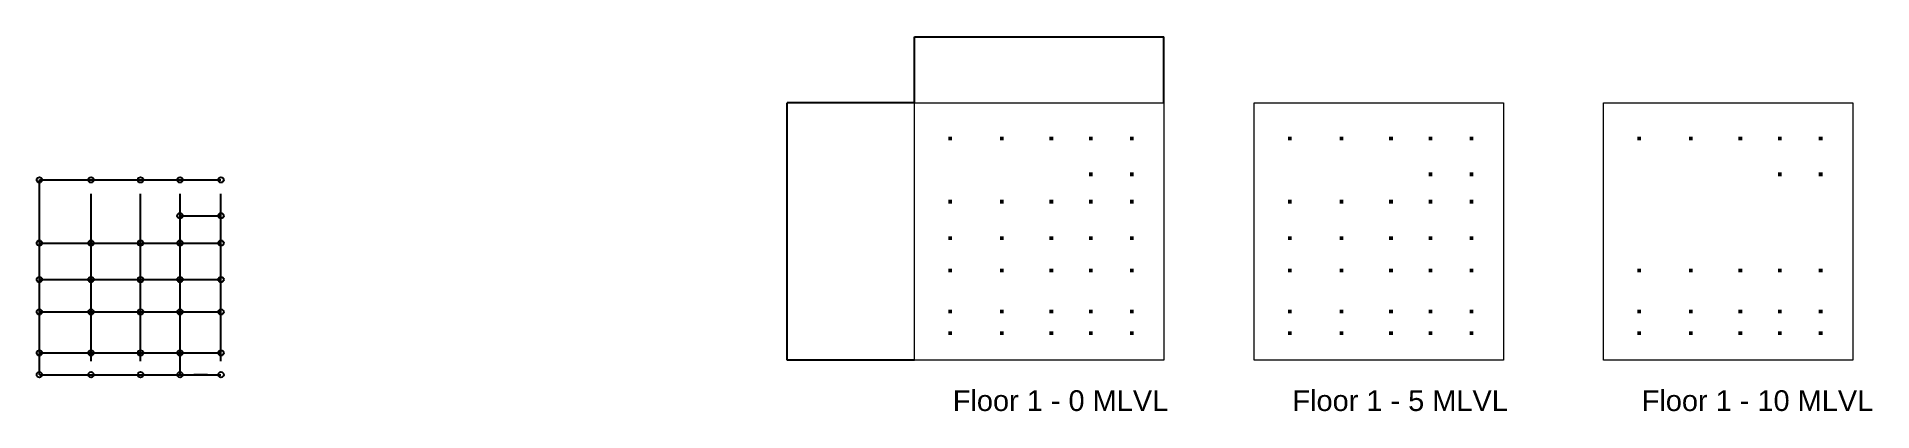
# Model space of a CAD drawing. Header units: millimetres. Extents: x 12221 to 691165, y -3588 to 134913.
import ezdxf

# ---------------------------------------------------------------- set-up
doc = ezdxf.new("R2010")
doc.units = ezdxf.units.MM
doc.layers.add('A- HATCH', color=253, linetype='Continuous', lineweight=5, true_color=0xa0a0a0)
doc.styles.get("Standard").update_dxf_attribs({"font": 'arial.ttf'})
doc.dimstyles.new('ISO-25', dxfattribs={"dimtxt": 2.5, "dimasz": 2.5, "dimexe": 1.25, "dimexo": 0.625, "dimtad": 1, "dimtxsty": 'Standard', "dimcen": 2.5, "dimazin": 3, "dimtfac": 1, "dimtmove": 0, "dimatfit": 3})

# ---------------------------------------------------------------- blocks, each defined once
blk = doc.blocks.new('planrect1')
at = {"layer": 'A- HATCH'}
blk.add_lwpolyline([(0, 95176), (92240, 95176), (92240, 0), (0, 0)], close=True, dxfattribs=at)
blk = doc.blocks.new('*D5')
at = {"layer": 'A- HATCH', "color": 0, "lineweight": -2}
for p, q in [((336881, 110504), (289767, 110504)), ((289768, 15331), (289768, 110502)), ((336881, 15328), (289767, 15328))]:
    blk.add_line(p, q, dxfattribs=at)
at = {"layer": 'A- HATCH', "color": 0}
for points in [[(289768, 110502), (289767, 110502), (289768, 110504)], [(289767, 15331), (289768, 15331), (289768, 15328)]]:
    blk.add_solid(points, dxfattribs=at)
at = {"layer": 'Defpoints', "color": 0}
for p in [(289768, 110504), (336881, 110504), (336881, 15328)]:
    blk.add_point(p, dxfattribs=at)
at = {"layer": 'A- HATCH', "color": 0, "insert": (289766, 62916), "char_height": 2.5, "attachment_point": 5, "rotation": 90}
blk.add_mtext('95176,33', dxfattribs=at)
blk = doc.blocks.new('*D6')
at = {"layer": 'A- HATCH', "color": 0, "lineweight": -2}
for p, q in [((336881, 110505), (336881, 134911)), ((336884, 134909), (429119, 134909)), ((429121, 110505), (429121, 134911))]:
    blk.add_line(p, q, dxfattribs=at)
at = {"layer": 'A- HATCH', "color": 0}
for points in [[(336884, 134910), (336884, 134909), (336881, 134909)], [(429119, 134909), (429119, 134910), (429121, 134909)]]:
    blk.add_solid(points, dxfattribs=at)
at = {"layer": 'Defpoints', "color": 0}
for p in [(429121, 134909), (336881, 110504), (429121, 110504)]:
    blk.add_point(p, dxfattribs=at)
at = {"layer": 'A- HATCH', "color": 0, "insert": (383001, 134912), "char_height": 2.5, "attachment_point": 5}
blk.add_mtext('92239,97', dxfattribs=at)

msp = doc.modelspace()

# ---------------------------------------------------------------- hatches: boundary and pattern name
at = {"layer": 'A- HATCH'}
h = msp.add_hatch(color=256, dxfattribs=at)
h.dxf.hatch_style = 1
h.paths.add_polyline_path([(349402.479, 98005.536), (349402.479, 96605.536), (350802.479, 96605.536), (350802.479, 98005.536)])
h = msp.add_hatch(color=256, dxfattribs=at)
h.dxf.hatch_style = 1
h.paths.add_polyline_path([(368485.189, 98005.536), (368485.189, 96605.536), (369885.189, 96605.536), (369885.189, 98005.536)])
h = msp.add_hatch(color=256, dxfattribs=at)
h.dxf.hatch_style = 1
h.paths.add_polyline_path([(386819.557, 98005.536), (386819.557, 96605.536), (388219.557, 96605.536), (388219.557, 98005.536)])
h = msp.add_hatch(color=256, dxfattribs=at)
h.dxf.hatch_style = 1
h.paths.add_polyline_path([(401412.217, 98005.536), (401412.217, 96605.536), (402812.217, 96605.536), (402812.217, 98005.536)])
h = msp.add_hatch(color=256, dxfattribs=at)
h.dxf.hatch_style = 1
h.paths.add_polyline_path([(416566.134, 98005.536), (416566.134, 96605.536), (417966.134, 96605.536), (417966.134, 98005.536)])
h = msp.add_hatch(color=256, dxfattribs=at)
h.dxf.hatch_style = 1
h.paths.add_polyline_path([(475027.58, 98005.536), (475027.58, 96605.536), (476427.58, 96605.536), (476427.58, 98005.536)])
h = msp.add_hatch(color=256, dxfattribs=at)
h.dxf.hatch_style = 1
h.paths.add_polyline_path([(494110.289, 98005.536), (494110.289, 96605.536), (495510.289, 96605.536), (495510.289, 98005.536)])
h = msp.add_hatch(color=256, dxfattribs=at)
h.dxf.hatch_style = 1
h.paths.add_polyline_path([(512444.657, 98005.536), (512444.657, 96605.536), (513844.657, 96605.536), (513844.657, 98005.536)])
h = msp.add_hatch(color=256, dxfattribs=at)
h.dxf.hatch_style = 1
h.paths.add_polyline_path([(527037.318, 98005.536), (527037.318, 96605.536), (528437.318, 96605.536), (528437.318, 98005.536)])
h = msp.add_hatch(color=256, dxfattribs=at)
h.dxf.hatch_style = 1
h.paths.add_polyline_path([(542191.234, 98005.536), (542191.234, 96605.536), (543591.234, 96605.536), (543591.234, 98005.536)])
h = msp.add_hatch(color=256, dxfattribs=at)
h.dxf.hatch_style = 1
h.paths.add_polyline_path([(604227.378, 98005.536), (604227.378, 96605.536), (605627.378, 96605.536), (605627.378, 98005.536)])
h = msp.add_hatch(color=256, dxfattribs=at)
h.dxf.hatch_style = 1
h.paths.add_polyline_path([(623310.087, 98005.536), (623310.087, 96605.536), (624710.087, 96605.536), (624710.087, 98005.536)])
h = msp.add_hatch(color=256, dxfattribs=at)
h.dxf.hatch_style = 1
h.paths.add_polyline_path([(641644.455, 98005.536), (641644.455, 96605.536), (643044.455, 96605.536), (643044.455, 98005.536)])
h = msp.add_hatch(color=256, dxfattribs=at)
h.dxf.hatch_style = 1
h.paths.add_polyline_path([(656237.116, 98005.536), (656237.116, 96605.536), (657637.116, 96605.536), (657637.116, 98005.536)])
h = msp.add_hatch(color=256, dxfattribs=at)
h.dxf.hatch_style = 1
h.paths.add_polyline_path([(671391.032, 98005.536), (671391.032, 96605.536), (672791.032, 96605.536), (672791.032, 98005.536)])
h = msp.add_hatch(color=256, dxfattribs=at)
h.dxf.hatch_style = 1
h.paths.add_polyline_path([(401412.217, 84722.473), (401412.217, 83322.473), (402812.217, 83322.473), (402812.217, 84722.473)])
h = msp.add_hatch(color=256, dxfattribs=at)
h.dxf.hatch_style = 1
h.paths.add_polyline_path([(416566.134, 84722.473), (416566.134, 83322.473), (417966.134, 83322.473), (417966.134, 84722.473)])
h = msp.add_hatch(color=256, dxfattribs=at)
h.dxf.hatch_style = 1
h.paths.add_polyline_path([(527037.318, 84722.473), (527037.318, 83322.473), (528437.318, 83322.473), (528437.318, 84722.473)])
h = msp.add_hatch(color=256, dxfattribs=at)
h.dxf.hatch_style = 1
h.paths.add_polyline_path([(542191.234, 84722.473), (542191.234, 83322.473), (543591.234, 83322.473), (543591.234, 84722.473)])
h = msp.add_hatch(color=256, dxfattribs=at)
h.dxf.hatch_style = 1
h.paths.add_polyline_path([(656237.116, 84722.473), (656237.116, 83322.473), (657637.116, 83322.473), (657637.116, 84722.473)])
h = msp.add_hatch(color=256, dxfattribs=at)
h.dxf.hatch_style = 1
h.paths.add_polyline_path([(671391.032, 84722.473), (671391.032, 83322.473), (672791.032, 83322.473), (672791.032, 84722.473)])
h = msp.add_hatch(color=256, dxfattribs=at)
h.dxf.hatch_style = 1
h.paths.add_polyline_path([(349402.479, 74619.863), (349402.479, 73219.863), (350802.479, 73219.863), (350802.479, 74619.863)])
h = msp.add_hatch(color=256, dxfattribs=at)
h.dxf.hatch_style = 1
h.paths.add_polyline_path([(368485.189, 74619.863), (368485.189, 73219.863), (369885.189, 73219.863), (369885.189, 74619.863)])
h = msp.add_hatch(color=256, dxfattribs=at)
h.dxf.hatch_style = 1
h.paths.add_polyline_path([(386819.557, 74619.863), (386819.557, 73219.863), (388219.557, 73219.863), (388219.557, 74619.863)])
h = msp.add_hatch(color=256, dxfattribs=at)
h.dxf.hatch_style = 1
h.paths.add_polyline_path([(401412.217, 74619.863), (401412.217, 73219.863), (402812.217, 73219.863), (402812.217, 74619.863)])
h = msp.add_hatch(color=256, dxfattribs=at)
h.dxf.hatch_style = 1
h.paths.add_polyline_path([(416566.134, 74619.863), (416566.134, 73219.863), (417966.134, 73219.863), (417966.134, 74619.863)])
h = msp.add_hatch(color=256, dxfattribs=at)
h.dxf.hatch_style = 1
h.paths.add_polyline_path([(475027.58, 74619.863), (475027.58, 73219.863), (476427.58, 73219.863), (476427.58, 74619.863)])
h = msp.add_hatch(color=256, dxfattribs=at)
h.dxf.hatch_style = 1
h.paths.add_polyline_path([(494110.289, 74619.863), (494110.289, 73219.863), (495510.289, 73219.863), (495510.289, 74619.863)])
h = msp.add_hatch(color=256, dxfattribs=at)
h.dxf.hatch_style = 1
h.paths.add_polyline_path([(512444.657, 74619.863), (512444.657, 73219.863), (513844.657, 73219.863), (513844.657, 74619.863)])
h = msp.add_hatch(color=256, dxfattribs=at)
h.dxf.hatch_style = 1
h.paths.add_polyline_path([(527037.318, 74619.863), (527037.318, 73219.863), (528437.318, 73219.863), (528437.318, 74619.863)])
h = msp.add_hatch(color=256, dxfattribs=at)
h.dxf.hatch_style = 1
h.paths.add_polyline_path([(542191.234, 74619.863), (542191.234, 73219.863), (543591.234, 73219.863), (543591.234, 74619.863)])
h = msp.add_hatch(color=256, dxfattribs=at)
h.dxf.hatch_style = 1
h.paths.add_polyline_path([(349402.479, 61149.715), (349402.479, 59749.715), (350802.479, 59749.715), (350802.479, 61149.715)])
h = msp.add_hatch(color=256, dxfattribs=at)
h.dxf.hatch_style = 1
h.paths.add_polyline_path([(368485.189, 61149.715), (368485.189, 59749.715), (369885.189, 59749.715), (369885.189, 61149.715)])
h = msp.add_hatch(color=256, dxfattribs=at)
h.dxf.hatch_style = 1
h.paths.add_polyline_path([(386819.557, 61149.715), (386819.557, 59749.715), (388219.557, 59749.715), (388219.557, 61149.715)])
h = msp.add_hatch(color=256, dxfattribs=at)
h.dxf.hatch_style = 1
h.paths.add_polyline_path([(401412.217, 61149.715), (401412.217, 59749.715), (402812.217, 59749.715), (402812.217, 61149.715)])
h = msp.add_hatch(color=256, dxfattribs=at)
h.dxf.hatch_style = 1
h.paths.add_polyline_path([(416566.134, 61149.715), (416566.134, 59749.715), (417966.134, 59749.715), (417966.134, 61149.715)])
h = msp.add_hatch(color=256, dxfattribs=at)
h.dxf.hatch_style = 1
h.paths.add_polyline_path([(475027.58, 61149.715), (475027.58, 59749.715), (476427.58, 59749.715), (476427.58, 61149.715)])
h = msp.add_hatch(color=256, dxfattribs=at)
h.dxf.hatch_style = 1
h.paths.add_polyline_path([(494110.289, 61149.715), (494110.289, 59749.715), (495510.289, 59749.715), (495510.289, 61149.715)])
h = msp.add_hatch(color=256, dxfattribs=at)
h.dxf.hatch_style = 1
h.paths.add_polyline_path([(512444.657, 61149.715), (512444.657, 59749.715), (513844.657, 59749.715), (513844.657, 61149.715)])
h = msp.add_hatch(color=256, dxfattribs=at)
h.dxf.hatch_style = 1
h.paths.add_polyline_path([(527037.318, 61149.715), (527037.318, 59749.715), (528437.318, 59749.715), (528437.318, 61149.715)])
h = msp.add_hatch(color=256, dxfattribs=at)
h.dxf.hatch_style = 1
h.paths.add_polyline_path([(542191.234, 61149.715), (542191.234, 59749.715), (543591.234, 59749.715), (543591.234, 61149.715)])
h = msp.add_hatch(color=256, dxfattribs=at)
h.dxf.hatch_style = 1
h.paths.add_polyline_path([(349402.479, 49176.25), (349402.479, 47776.25), (350802.479, 47776.25), (350802.479, 49176.25)])
h = msp.add_hatch(color=256, dxfattribs=at)
h.dxf.hatch_style = 1
h.paths.add_polyline_path([(368485.189, 49176.25), (368485.189, 47776.25), (369885.189, 47776.25), (369885.189, 49176.25)])
h = msp.add_hatch(color=256, dxfattribs=at)
h.dxf.hatch_style = 1
h.paths.add_polyline_path([(386819.557, 49176.25), (386819.557, 47776.25), (388219.557, 47776.25), (388219.557, 49176.25)])
h = msp.add_hatch(color=256, dxfattribs=at)
h.dxf.hatch_style = 1
h.paths.add_polyline_path([(401412.217, 49176.25), (401412.217, 47776.25), (402812.217, 47776.25), (402812.217, 49176.25)])
h = msp.add_hatch(color=256, dxfattribs=at)
h.dxf.hatch_style = 1
h.paths.add_polyline_path([(416566.134, 49176.25), (416566.134, 47776.25), (417966.134, 47776.25), (417966.134, 49176.25)])
h = msp.add_hatch(color=256, dxfattribs=at)
h.dxf.hatch_style = 1
h.paths.add_polyline_path([(475027.58, 49176.25), (475027.58, 47776.25), (476427.58, 47776.25), (476427.58, 49176.25)])
h = msp.add_hatch(color=256, dxfattribs=at)
h.dxf.hatch_style = 1
h.paths.add_polyline_path([(494110.289, 49176.25), (494110.289, 47776.25), (495510.289, 47776.25), (495510.289, 49176.25)])
h = msp.add_hatch(color=256, dxfattribs=at)
h.dxf.hatch_style = 1
h.paths.add_polyline_path([(512444.657, 49176.25), (512444.657, 47776.25), (513844.657, 47776.25), (513844.657, 49176.25)])
h = msp.add_hatch(color=256, dxfattribs=at)
h.dxf.hatch_style = 1
h.paths.add_polyline_path([(527037.318, 49176.25), (527037.318, 47776.25), (528437.318, 47776.25), (528437.318, 49176.25)])
h = msp.add_hatch(color=256, dxfattribs=at)
h.dxf.hatch_style = 1
h.paths.add_polyline_path([(542191.234, 49176.25), (542191.234, 47776.25), (543591.234, 47776.25), (543591.234, 49176.25)])
h = msp.add_hatch(color=256, dxfattribs=at)
h.dxf.hatch_style = 1
h.paths.add_polyline_path([(604227.378, 49176.25), (604227.378, 47776.25), (605627.378, 47776.25), (605627.378, 49176.25)])
h = msp.add_hatch(color=256, dxfattribs=at)
h.dxf.hatch_style = 1
h.paths.add_polyline_path([(623310.087, 49176.25), (623310.087, 47776.25), (624710.087, 47776.25), (624710.087, 49176.25)])
h = msp.add_hatch(color=256, dxfattribs=at)
h.dxf.hatch_style = 1
h.paths.add_polyline_path([(641644.455, 49176.25), (641644.455, 47776.25), (643044.455, 47776.25), (643044.455, 49176.25)])
h = msp.add_hatch(color=256, dxfattribs=at)
h.dxf.hatch_style = 1
h.paths.add_polyline_path([(656237.116, 49176.25), (656237.116, 47776.25), (657637.116, 47776.25), (657637.116, 49176.25)])
h = msp.add_hatch(color=256, dxfattribs=at)
h.dxf.hatch_style = 1
h.paths.add_polyline_path([(671391.032, 49176.25), (671391.032, 47776.25), (672791.032, 47776.25), (672791.032, 49176.25)])
h = msp.add_hatch(color=256, dxfattribs=at)
h.dxf.hatch_style = 1
h.paths.add_polyline_path([(349402.479, 34022.333), (349402.479, 32622.333), (350802.479, 32622.333), (350802.479, 34022.333)])
h = msp.add_hatch(color=256, dxfattribs=at)
h.dxf.hatch_style = 1
h.paths.add_polyline_path([(368485.189, 34022.333), (368485.189, 32622.333), (369885.189, 32622.333), (369885.189, 34022.333)])
h = msp.add_hatch(color=256, dxfattribs=at)
h.dxf.hatch_style = 1
h.paths.add_polyline_path([(386819.557, 34022.333), (386819.557, 32622.333), (388219.557, 32622.333), (388219.557, 34022.333)])
h = msp.add_hatch(color=256, dxfattribs=at)
h.dxf.hatch_style = 1
h.paths.add_polyline_path([(401412.217, 34022.333), (401412.217, 32622.333), (402812.217, 32622.333), (402812.217, 34022.333)])
h = msp.add_hatch(color=256, dxfattribs=at)
h.dxf.hatch_style = 1
h.paths.add_polyline_path([(416566.134, 34022.333), (416566.134, 32622.333), (417966.134, 32622.333), (417966.134, 34022.333)])
h = msp.add_hatch(color=256, dxfattribs=at)
h.dxf.hatch_style = 1
h.paths.add_polyline_path([(475027.58, 34022.333), (475027.58, 32622.333), (476427.58, 32622.333), (476427.58, 34022.333)])
h = msp.add_hatch(color=256, dxfattribs=at)
h.dxf.hatch_style = 1
h.paths.add_polyline_path([(494110.289, 34022.333), (494110.289, 32622.333), (495510.289, 32622.333), (495510.289, 34022.333)])
h = msp.add_hatch(color=256, dxfattribs=at)
h.dxf.hatch_style = 1
h.paths.add_polyline_path([(512444.657, 34022.333), (512444.657, 32622.333), (513844.657, 32622.333), (513844.657, 34022.333)])
h = msp.add_hatch(color=256, dxfattribs=at)
h.dxf.hatch_style = 1
h.paths.add_polyline_path([(527037.318, 34022.333), (527037.318, 32622.333), (528437.318, 32622.333), (528437.318, 34022.333)])
h = msp.add_hatch(color=256, dxfattribs=at)
h.dxf.hatch_style = 1
h.paths.add_polyline_path([(542191.234, 34022.333), (542191.234, 32622.333), (543591.234, 32622.333), (543591.234, 34022.333)])
h = msp.add_hatch(color=256, dxfattribs=at)
h.dxf.hatch_style = 1
h.paths.add_polyline_path([(604227.378, 34022.333), (604227.378, 32622.333), (605627.378, 32622.333), (605627.378, 34022.333)])
h = msp.add_hatch(color=256, dxfattribs=at)
h.dxf.hatch_style = 1
h.paths.add_polyline_path([(623310.087, 34022.333), (623310.087, 32622.333), (624710.087, 32622.333), (624710.087, 34022.333)])
h = msp.add_hatch(color=256, dxfattribs=at)
h.dxf.hatch_style = 1
h.paths.add_polyline_path([(641644.455, 34022.333), (641644.455, 32622.333), (643044.455, 32622.333), (643044.455, 34022.333)])
h = msp.add_hatch(color=256, dxfattribs=at)
h.dxf.hatch_style = 1
h.paths.add_polyline_path([(656237.116, 34022.333), (656237.116, 32622.333), (657637.116, 32622.333), (657637.116, 34022.333)])
h = msp.add_hatch(color=256, dxfattribs=at)
h.dxf.hatch_style = 1
h.paths.add_polyline_path([(671391.032, 34022.333), (671391.032, 32622.333), (672791.032, 32622.333), (672791.032, 34022.333)])
h = msp.add_hatch(color=256, dxfattribs=at)
h.dxf.hatch_style = 1
h.paths.add_polyline_path([(349402.479, 25977.662), (349402.479, 24577.662), (350802.479, 24577.662), (350802.479, 25977.662)])
h = msp.add_hatch(color=256, dxfattribs=at)
h.dxf.hatch_style = 1
h.paths.add_polyline_path([(368485.189, 25977.662), (368485.189, 24577.662), (369885.189, 24577.662), (369885.189, 25977.662)])
h = msp.add_hatch(color=256, dxfattribs=at)
h.dxf.hatch_style = 1
h.paths.add_polyline_path([(386819.557, 25977.662), (386819.557, 24577.662), (388219.557, 24577.662), (388219.557, 25977.662)])
h = msp.add_hatch(color=256, dxfattribs=at)
h.dxf.hatch_style = 1
h.paths.add_polyline_path([(401412.217, 25977.662), (401412.217, 24577.662), (402812.217, 24577.662), (402812.217, 25977.662)])
h = msp.add_hatch(color=256, dxfattribs=at)
h.dxf.hatch_style = 1
h.paths.add_polyline_path([(416566.134, 25977.662), (416566.134, 24577.662), (417966.134, 24577.662), (417966.134, 25977.662)])
h = msp.add_hatch(color=256, dxfattribs=at)
h.dxf.hatch_style = 1
h.paths.add_polyline_path([(475027.58, 25977.662), (475027.58, 24577.662), (476427.58, 24577.662), (476427.58, 25977.662)])
h = msp.add_hatch(color=256, dxfattribs=at)
h.dxf.hatch_style = 1
h.paths.add_polyline_path([(494110.289, 25977.662), (494110.289, 24577.662), (495510.289, 24577.662), (495510.289, 25977.662)])
h = msp.add_hatch(color=256, dxfattribs=at)
h.dxf.hatch_style = 1
h.paths.add_polyline_path([(512444.657, 25977.662), (512444.657, 24577.662), (513844.657, 24577.662), (513844.657, 25977.662)])
h = msp.add_hatch(color=256, dxfattribs=at)
h.dxf.hatch_style = 1
h.paths.add_polyline_path([(527037.318, 25977.662), (527037.318, 24577.662), (528437.318, 24577.662), (528437.318, 25977.662)])
h = msp.add_hatch(color=256, dxfattribs=at)
h.dxf.hatch_style = 1
h.paths.add_polyline_path([(542191.234, 25977.662), (542191.234, 24577.662), (543591.234, 24577.662), (543591.234, 25977.662)])
h = msp.add_hatch(color=256, dxfattribs=at)
h.dxf.hatch_style = 1
h.paths.add_polyline_path([(604227.378, 25977.662), (604227.378, 24577.662), (605627.378, 24577.662), (605627.378, 25977.662)])
h = msp.add_hatch(color=256, dxfattribs=at)
h.dxf.hatch_style = 1
h.paths.add_polyline_path([(623310.087, 25977.662), (623310.087, 24577.662), (624710.087, 24577.662), (624710.087, 25977.662)])
h = msp.add_hatch(color=256, dxfattribs=at)
h.dxf.hatch_style = 1
h.paths.add_polyline_path([(641644.455, 25977.662), (641644.455, 24577.662), (643044.455, 24577.662), (643044.455, 25977.662)])
h = msp.add_hatch(color=256, dxfattribs=at)
h.dxf.hatch_style = 1
h.paths.add_polyline_path([(656237.116, 25977.662), (656237.116, 24577.662), (657637.116, 24577.662), (657637.116, 25977.662)])
h = msp.add_hatch(color=256, dxfattribs=at)
h.dxf.hatch_style = 1
h.paths.add_polyline_path([(671391.032, 25977.662), (671391.032, 24577.662), (672791.032, 24577.662), (672791.032, 25977.662)])

# ---------------------------------------------------------------- linework, layer by layer
at = {"color": 2}
for points in [[(13221.183, 9949.657), (13221.183, 81977.531)], [(13221.183, 81977.531), (32303.892, 81977.531)], [(13221.183, 81977.531), (50638.26, 81977.531)], [(13221.183, 81977.531), (65230.921, 81977.531)], [(13221.183, 81977.531), (80384.837, 81977.531)], [(18387.618, 81977.531), (23554.053, 81977.531)], [(18387.618, 81977.531), (23554.053, 81977.531)], [(18422.157, 81977.531), (23623.13, 81977.531)], [(18422.157, 81977.531), (23623.13, 81977.531)], [(18566.48, 81977.531), (23911.776, 81977.531)], [(18566.48, 81977.531), (23911.776, 81977.531)], [(19582.086, 81977.531), (25942.989, 81977.531)], [(19582.086, 81977.531), (25942.989, 81977.531)], [(23554.053, 81977.531), (28720.488, 81977.531)], [(23623.13, 81977.531), (28824.104, 81977.531)], [(23911.776, 81977.531), (29257.073, 81977.531)], [(28720.488, 81977.531), (33886.923, 81977.531)], [(28824.104, 81977.531), (34025.078, 81977.531)], [(29257.073, 81977.531), (34602.37, 81977.531)], [(33886.923, 81977.531), (39053.357, 81977.531)], [(34025.078, 81977.531), (39226.052, 81977.531)], [(34602.37, 81977.531), (39947.667, 81977.531)], [(37646.219, 81977.531), (42988.547, 81977.531)], [(37646.219, 81977.531), (42988.547, 81977.531)], [(37791.73, 81977.531), (43279.568, 81977.531)], [(37791.73, 81977.531), (43279.568, 81977.531)], [(38415.348, 81977.531), (44526.804, 81977.531)], [(38415.348, 81977.531), (44526.804, 81977.531)], [(39053.357, 81977.531), (44219.792, 81977.531)], [(39226.052, 81977.531), (44427.025, 81977.531)], [(39947.667, 81977.531), (45292.964, 81977.531)], [(42988.547, 81977.531), (48330.874, 81977.531)], [(43279.568, 81977.531), (48767.406, 81977.531)], [(44219.792, 81977.531), (49386.227, 81977.531)], [(44427.025, 81977.531), (49627.999, 81977.531)], [(48330.874, 81977.531), (53673.201, 81977.531)], [(48767.406, 81977.531), (54255.244, 81977.531)], [(49386.227, 81977.531), (54552.662, 81977.531)], [(49627.999, 81977.531), (54828.973, 81977.531)], [(53673.201, 81977.531), (59015.528, 81977.531)], [(54255.244, 81977.531), (59743.083, 81977.531)], [(54552.662, 81977.531), (59719.097, 81977.531)], [(54828.973, 81977.531), (60029.947, 81977.531)], [(56587.576, 81977.531), (62536.891, 81977.531)], [(56587.576, 81977.531), (62536.891, 81977.531)], [(59015.528, 81977.531), (64357.855, 81977.531)], [(59719.097, 81977.531), (64885.532, 81977.531)], [(62536.891, 81977.531), (68486.206, 81977.531)], [(64357.855, 81977.531), (69700.183, 81977.531)], [(64885.532, 81977.531), (70051.967, 81977.531)], [(68486.206, 81977.531), (74435.522, 81977.531)], [(69700.183, 81977.531), (75042.51, 81977.531)], [(70051.967, 81977.531), (75218.402, 81977.531)], [(70282.226, 81977.531), (75333.532, 81977.531)], [(70282.226, 81977.531), (75333.532, 81977.531)], [(13221.183, 71687.835), (13221.183, 76832.683)], [(13221.183, 71447.297), (13221.183, 76712.414)], [(13221.183, 71313.664), (13221.183, 76645.598)], [(13221.183, 71126.579), (13221.183, 76552.055)], [(13221.183, 70284.695), (13221.183, 76131.113)], [(32303.892, 71687.835), (32303.892, 76832.683)], [(32303.892, 71447.297), (32303.892, 76712.414)], [(32303.892, 71313.664), (32303.892, 76645.598)], [(32303.892, 71126.579), (32303.892, 76552.055)], [(32303.892, 70284.695), (32303.892, 76131.113)], [(50638.26, 71687.835), (50638.26, 76832.683)], [(50638.26, 71447.297), (50638.26, 76712.414)], [(50638.26, 71313.664), (50638.26, 76645.598)], [(50638.26, 71126.579), (50638.26, 76552.055)], [(50638.26, 70284.695), (50638.26, 76131.113)], [(65230.921, 71687.835), (65230.921, 76832.683)], [(65230.921, 71447.297), (65230.921, 76712.414)], [(65230.921, 71313.664), (65230.921, 76645.598)], [(65230.921, 71126.579), (65230.921, 76552.055)], [(65230.921, 70284.695), (65230.921, 76131.113)], [(80384.837, 71687.835), (80384.837, 76832.683)], [(80384.837, 71447.297), (80384.837, 76712.414)], [(80384.837, 71313.664), (80384.837, 76645.598)], [(80384.837, 71126.579), (80384.837, 76552.055)], [(80384.837, 70284.695), (80384.837, 76131.113)], [(13221.183, 66542.987), (13221.183, 71687.835)], [(13221.183, 66182.179), (13221.183, 71447.297)], [(13221.183, 65981.731), (13221.183, 71313.664)], [(13221.183, 65701.103), (13221.183, 71126.579)], [(13221.183, 64438.276), (13221.183, 70284.695)], [(13221.183, 64438.276), (13221.183, 70284.695)], [(32303.892, 66542.987), (32303.892, 71687.835)], [(32303.892, 66182.179), (32303.892, 71447.297)], [(32303.892, 65981.731), (32303.892, 71313.664)], [(32303.892, 65701.103), (32303.892, 71126.579)], [(32303.892, 64438.276), (32303.892, 70284.695)], [(32303.892, 64438.276), (32303.892, 70284.695)], [(50638.26, 66542.987), (50638.26, 71687.835)], [(50638.26, 66182.179), (50638.26, 71447.297)], [(50638.26, 65981.731), (50638.26, 71313.664)], [(50638.26, 65701.103), (50638.26, 71126.579)], [(50638.26, 64438.276), (50638.26, 70284.695)], [(50638.26, 64438.276), (50638.26, 70284.695)], [(65230.921, 66542.987), (65230.921, 71687.835)], [(65230.921, 66182.179), (65230.921, 71447.297)], [(65230.921, 65981.731), (65230.921, 71313.664)], [(65230.921, 65701.103), (65230.921, 71126.579)], [(65230.921, 64438.276), (65230.921, 70284.695)], [(65230.921, 64438.276), (65230.921, 70284.695)], [(65230.921, 68694.469), (80384.837, 68694.469)], [(65230.921, 68694.469), (80384.837, 68694.469)], [(70282.226, 68694.469), (75333.532, 68694.469)], [(70282.226, 68694.469), (75333.532, 68694.469)], [(80384.837, 66542.987), (80384.837, 71687.835)], [(80384.837, 66182.179), (80384.837, 71447.297)], [(80384.837, 65981.731), (80384.837, 71313.664)], [(80384.837, 65701.103), (80384.837, 71126.579)], [(80384.837, 64438.276), (80384.837, 70284.695)], [(80384.837, 64438.276), (80384.837, 70284.695)], [(13221.183, 61398.139), (13221.183, 66542.987)], [(13221.183, 60917.062), (13221.183, 66182.179)], [(13221.183, 60649.797), (13221.183, 65981.731)], [(13221.183, 60275.626), (13221.183, 65701.103)], [(13221.183, 56253.291), (13221.183, 61398.139)], [(32303.892, 61398.139), (32303.892, 66542.987)], [(32303.892, 60917.062), (32303.892, 66182.179)], [(32303.892, 60649.797), (32303.892, 65981.731)], [(32303.892, 60275.626), (32303.892, 65701.103)], [(32303.892, 56253.291), (32303.892, 61398.139)], [(50638.26, 61398.139), (50638.26, 66542.987)], [(50638.26, 60917.062), (50638.26, 66182.179)], [(50638.26, 60649.797), (50638.26, 65981.731)], [(50638.26, 60275.626), (50638.26, 65701.103)], [(50638.26, 56253.291), (50638.26, 61398.139)], [(65230.921, 61398.139), (65230.921, 66542.987)], [(65230.921, 60917.062), (65230.921, 66182.179)], [(65230.921, 60649.797), (65230.921, 65981.731)], [(65230.921, 60275.626), (65230.921, 65701.103)], [(65230.921, 56253.291), (65230.921, 61398.139)], [(80384.837, 61398.139), (80384.837, 66542.987)], [(80384.837, 60917.062), (80384.837, 66182.179)], [(80384.837, 60649.797), (80384.837, 65981.731)], [(80384.837, 60275.626), (80384.837, 65701.103)], [(80384.837, 56253.291), (80384.837, 61398.139)], [(13221.183, 55651.945), (13221.183, 60917.062)], [(13221.183, 55317.864), (13221.183, 60649.797)], [(13221.183, 54850.15), (13221.183, 60275.626)], [(13221.183, 9949.657), (13221.183, 58591.858)], [(13221.183, 58591.858), (32303.892, 58591.858)], [(13221.183, 58591.858), (50638.26, 58591.858)], [(13221.183, 58591.858), (65230.921, 58591.858)], [(13221.183, 58591.858), (80384.837, 58591.858)], [(13221.183, 51108.442), (13221.183, 56253.291)], [(13221.183, 50386.827), (13221.183, 55651.945)], [(13221.183, 50386.827), (13221.183, 55651.945)], [(13221.183, 49985.93), (13221.183, 55317.864)], [(13221.183, 49424.674), (13221.183, 54850.15)], [(18387.618, 58591.858), (23554.053, 58591.858)], [(18387.618, 58591.858), (23554.053, 58591.858)], [(18422.157, 58591.858), (23623.13, 58591.858)], [(18422.157, 58591.858), (23623.13, 58591.858)], [(18566.48, 58591.858), (23911.776, 58591.858)], [(18566.48, 58591.858), (23911.776, 58591.858)], [(19582.086, 58591.858), (25942.989, 58591.858)], [(19582.086, 58591.858), (25942.989, 58591.858)], [(23554.053, 58591.858), (28720.488, 58591.858)], [(23623.13, 58591.858), (28824.104, 58591.858)], [(23911.776, 58591.858), (29257.073, 58591.858)], [(28720.488, 58591.858), (33886.923, 58591.858)], [(28824.104, 58591.858), (34025.078, 58591.858)], [(29257.073, 58591.858), (34602.37, 58591.858)], [(32303.892, 55651.945), (32303.892, 60917.062)], [(32303.892, 55317.864), (32303.892, 60649.797)], [(32303.892, 54850.15), (32303.892, 60275.626)], [(32303.892, 51108.442), (32303.892, 56253.291)], [(32303.892, 50386.827), (32303.892, 55651.945)], [(32303.892, 50386.827), (32303.892, 55651.945)], [(32303.892, 49985.93), (32303.892, 55317.864)], [(32303.892, 49424.674), (32303.892, 54850.15)], [(33886.923, 58591.858), (39053.357, 58591.858)], [(34025.078, 58591.858), (39226.052, 58591.858)], [(34602.37, 58591.858), (39947.667, 58591.858)], [(37646.219, 58591.858), (42988.547, 58591.858)], [(37646.219, 58591.858), (42988.547, 58591.858)], [(37791.73, 58591.858), (43279.568, 58591.858)], [(37791.73, 58591.858), (43279.568, 58591.858)], [(38415.348, 58591.858), (44526.804, 58591.858)], [(38415.348, 58591.858), (44526.804, 58591.858)], [(39053.357, 58591.858), (44219.792, 58591.858)], [(39226.052, 58591.858), (44427.025, 58591.858)], [(39947.667, 58591.858), (45292.964, 58591.858)], [(42988.547, 58591.858), (48330.874, 58591.858)], [(43279.568, 58591.858), (48767.406, 58591.858)], [(44219.792, 58591.858), (49386.227, 58591.858)], [(44427.025, 58591.858), (49627.999, 58591.858)], [(48330.874, 58591.858), (53673.201, 58591.858)], [(48767.406, 58591.858), (54255.244, 58591.858)], [(49386.227, 58591.858), (54552.662, 58591.858)], [(49627.999, 58591.858), (54828.973, 58591.858)], [(50638.26, 55651.945), (50638.26, 60917.062)], [(50638.26, 55317.864), (50638.26, 60649.797)], [(50638.26, 54850.15), (50638.26, 60275.626)], [(50638.26, 51108.442), (50638.26, 56253.291)], [(50638.26, 50386.827), (50638.26, 55651.945)], [(50638.26, 50386.827), (50638.26, 55651.945)], [(50638.26, 49985.93), (50638.26, 55317.864)], [(50638.26, 49424.674), (50638.26, 54850.15)], [(53673.201, 58591.858), (59015.528, 58591.858)], [(54255.244, 58591.858), (59743.083, 58591.858)], [(54552.662, 58591.858), (59719.097, 58591.858)], [(54828.973, 58591.858), (60029.947, 58591.858)], [(56587.576, 58591.858), (62536.891, 58591.858)], [(56587.576, 58591.858), (62536.891, 58591.858)], [(59015.528, 58591.858), (64357.855, 58591.858)], [(59719.097, 58591.858), (64885.532, 58591.858)], [(62536.891, 58591.858), (68486.206, 58591.858)], [(64357.855, 58591.858), (69700.183, 58591.858)], [(64885.532, 58591.858), (70051.967, 58591.858)], [(65230.921, 55651.945), (65230.921, 60917.062)], [(65230.921, 55317.864), (65230.921, 60649.797)], [(65230.921, 54850.15), (65230.921, 60275.626)], [(65230.921, 51108.442), (65230.921, 56253.291)], [(65230.921, 50386.827), (65230.921, 55651.945)], [(65230.921, 50386.827), (65230.921, 55651.945)], [(65230.921, 49985.93), (65230.921, 55317.864)], [(65230.921, 49424.674), (65230.921, 54850.15)], [(68486.206, 58591.858), (74435.522, 58591.858)], [(69700.183, 58591.858), (75042.51, 58591.858)], [(70051.967, 58591.858), (75218.402, 58591.858)], [(70282.226, 58591.858), (75333.532, 58591.858)], [(70282.226, 58591.858), (75333.532, 58591.858)], [(80384.837, 55651.945), (80384.837, 60917.062)], [(80384.837, 55317.864), (80384.837, 60649.797)], [(80384.837, 54850.15), (80384.837, 60275.626)], [(80384.837, 51108.442), (80384.837, 56253.291)], [(80384.837, 50386.827), (80384.837, 55651.945)], [(80384.837, 50386.827), (80384.837, 55651.945)], [(80384.837, 49985.93), (80384.837, 55317.864)], [(80384.837, 49424.674), (80384.837, 54850.15)], [(13221.183, 48442.476), (13221.183, 53517.167)], [(13221.183, 48414.413), (13221.183, 53503.135)], [(13221.183, 47782.48), (13221.183, 53187.169)], [(13221.183, 45963.594), (13221.183, 51108.442)], [(13221.183, 44653.996), (13221.183, 49985.93)], [(13221.183, 43999.198), (13221.183, 49424.674)], [(13221.183, 43367.784), (13221.183, 48442.476)], [(13221.183, 43325.69), (13221.183, 48414.413)], [(13221.183, 42377.791), (13221.183, 47782.48)], [(32303.892, 48442.476), (32303.892, 53517.167)], [(32303.892, 48414.413), (32303.892, 53503.135)], [(32303.892, 47782.48), (32303.892, 53187.169)], [(32303.892, 45963.594), (32303.892, 51108.442)], [(32303.892, 44653.996), (32303.892, 49985.93)], [(32303.892, 43999.198), (32303.892, 49424.674)], [(32303.892, 43367.784), (32303.892, 48442.476)], [(32303.892, 43325.69), (32303.892, 48414.413)], [(32303.892, 42377.791), (32303.892, 47782.48)], [(50638.26, 48442.476), (50638.26, 53517.167)], [(50638.26, 48414.413), (50638.26, 53503.135)], [(50638.26, 47782.48), (50638.26, 53187.169)], [(50638.26, 45963.594), (50638.26, 51108.442)], [(50638.26, 44653.996), (50638.26, 49985.93)], [(50638.26, 43999.198), (50638.26, 49424.674)], [(50638.26, 43367.784), (50638.26, 48442.476)], [(50638.26, 43325.69), (50638.26, 48414.413)], [(50638.26, 42377.791), (50638.26, 47782.48)], [(65230.921, 48442.476), (65230.921, 53517.167)], [(65230.921, 48414.413), (65230.921, 53503.135)], [(65230.921, 47782.48), (65230.921, 53187.169)], [(65230.921, 45963.594), (65230.921, 51108.442)], [(65230.921, 44653.996), (65230.921, 49985.93)], [(65230.921, 43999.198), (65230.921, 49424.674)], [(65230.921, 43367.784), (65230.921, 48442.476)], [(65230.921, 43325.69), (65230.921, 48414.413)], [(65230.921, 42377.791), (65230.921, 47782.48)], [(80384.837, 48442.476), (80384.837, 53517.167)], [(80384.837, 48414.413), (80384.837, 53503.135)], [(80384.837, 47782.48), (80384.837, 53187.169)], [(80384.837, 45963.594), (80384.837, 51108.442)], [(80384.837, 44653.996), (80384.837, 49985.93)], [(80384.837, 43999.198), (80384.837, 49424.674)], [(80384.837, 43367.784), (80384.837, 48442.476)], [(80384.837, 43325.69), (80384.837, 48414.413)], [(80384.837, 42377.791), (80384.837, 47782.48)], [(13221.183, 40818.746), (13221.183, 45963.594)], [(13221.183, 9949.657), (13221.183, 45121.71)], [(13221.183, 45121.71), (32303.892, 45121.71)], [(13221.183, 45121.71), (50638.26, 45121.71)], [(13221.183, 45121.71), (65230.921, 45121.71)], [(13221.183, 45121.71), (80384.837, 45121.71)], [(13221.183, 39322.063), (13221.183, 44653.996)], [(13221.183, 38573.721), (13221.183, 43999.198)], [(13221.183, 38573.721), (13221.183, 43999.198)], [(13221.183, 38293.093), (13221.183, 43367.784)], [(13221.183, 38236.968), (13221.183, 43325.69)], [(13221.183, 38236.968), (13221.183, 43325.69)], [(13221.183, 36973.102), (13221.183, 42377.791)], [(13221.183, 35673.898), (13221.183, 40818.746)], [(18387.618, 45121.71), (23554.053, 45121.71)], [(18387.618, 45121.71), (23554.053, 45121.71)], [(18422.157, 45121.71), (23623.13, 45121.71)], [(18422.157, 45121.71), (23623.13, 45121.71)], [(18566.48, 45121.71), (23911.776, 45121.71)], [(18566.48, 45121.71), (23911.776, 45121.71)], [(19582.086, 45121.71), (25942.989, 45121.71)], [(19582.086, 45121.71), (25942.989, 45121.71)], [(23554.053, 45121.71), (28720.488, 45121.71)], [(23623.13, 45121.71), (28824.104, 45121.71)], [(23911.776, 45121.71), (29257.073, 45121.71)], [(28720.488, 45121.71), (33886.923, 45121.71)], [(28824.104, 45121.71), (34025.078, 45121.71)], [(29257.073, 45121.71), (34602.37, 45121.71)], [(32303.892, 40818.746), (32303.892, 45963.594)], [(32303.892, 39322.063), (32303.892, 44653.996)], [(32303.892, 38573.721), (32303.892, 43999.198)], [(32303.892, 38573.721), (32303.892, 43999.198)], [(32303.892, 38293.093), (32303.892, 43367.784)], [(32303.892, 38236.968), (32303.892, 43325.69)], [(32303.892, 38236.968), (32303.892, 43325.69)], [(32303.892, 36973.102), (32303.892, 42377.791)], [(32303.892, 35673.898), (32303.892, 40818.746)], [(33886.923, 45121.71), (39053.357, 45121.71)], [(34025.078, 45121.71), (39226.052, 45121.71)], [(34602.37, 45121.71), (39947.667, 45121.71)], [(37646.219, 45121.71), (42988.547, 45121.71)], [(37646.219, 45121.71), (42988.547, 45121.71)], [(37791.73, 45121.71), (43279.568, 45121.71)], [(37791.73, 45121.71), (43279.568, 45121.71)], [(38415.348, 45121.71), (44526.804, 45121.71)], [(38415.348, 45121.71), (44526.804, 45121.71)], [(39053.357, 45121.71), (44219.792, 45121.71)], [(39226.052, 45121.71), (44427.025, 45121.71)], [(39947.667, 45121.71), (45292.964, 45121.71)], [(42988.547, 45121.71), (48330.874, 45121.71)], [(43279.568, 45121.71), (48767.406, 45121.71)], [(44219.792, 45121.71), (49386.227, 45121.71)], [(44427.025, 45121.71), (49627.999, 45121.71)], [(48330.874, 45121.71), (53673.201, 45121.71)], [(48767.406, 45121.71), (54255.244, 45121.71)], [(49386.227, 45121.71), (54552.662, 45121.71)], [(49627.999, 45121.71), (54828.973, 45121.71)], [(50638.26, 40818.746), (50638.26, 45963.594)], [(50638.26, 39322.063), (50638.26, 44653.996)], [(50638.26, 38573.721), (50638.26, 43999.198)], [(50638.26, 38573.721), (50638.26, 43999.198)], [(50638.26, 38293.093), (50638.26, 43367.784)], [(50638.26, 38236.968), (50638.26, 43325.69)], [(50638.26, 38236.968), (50638.26, 43325.69)], [(50638.26, 36973.102), (50638.26, 42377.791)], [(50638.26, 35673.898), (50638.26, 40818.746)], [(53673.201, 45121.71), (59015.528, 45121.71)], [(54255.244, 45121.71), (59743.083, 45121.71)], [(54552.662, 45121.71), (59719.097, 45121.71)], [(54828.973, 45121.71), (60029.947, 45121.71)], [(56587.576, 45121.71), (62536.891, 45121.71)], [(56587.576, 45121.71), (62536.891, 45121.71)], [(59015.528, 45121.71), (64357.855, 45121.71)], [(59719.097, 45121.71), (64885.532, 45121.71)], [(62536.891, 45121.71), (68486.206, 45121.71)], [(64357.855, 45121.71), (69700.183, 45121.71)], [(64885.532, 45121.71), (70051.967, 45121.71)], [(65230.921, 40818.746), (65230.921, 45963.594)], [(65230.921, 39322.063), (65230.921, 44653.996)], [(65230.921, 38573.721), (65230.921, 43999.198)], [(65230.921, 38573.721), (65230.921, 43999.198)], [(65230.921, 38293.093), (65230.921, 43367.784)], [(65230.921, 38236.968), (65230.921, 43325.69)], [(65230.921, 38236.968), (65230.921, 43325.69)], [(65230.921, 36973.102), (65230.921, 42377.791)], [(65230.921, 35673.898), (65230.921, 40818.746)], [(68486.206, 45121.71), (74435.522, 45121.71)], [(69700.183, 45121.71), (75042.51, 45121.71)], [(70051.967, 45121.71), (75218.402, 45121.71)], [(70282.226, 45121.71), (75333.532, 45121.71)], [(70282.226, 45121.71), (75333.532, 45121.71)], [(80384.837, 40818.746), (80384.837, 45963.594)], [(80384.837, 39322.063), (80384.837, 44653.996)], [(80384.837, 38573.721), (80384.837, 43999.198)], [(80384.837, 38573.721), (80384.837, 43999.198)], [(80384.837, 38293.093), (80384.837, 43367.784)], [(80384.837, 38236.968), (80384.837, 43325.69)], [(80384.837, 38236.968), (80384.837, 43325.69)], [(80384.837, 36973.102), (80384.837, 42377.791)], [(80384.837, 36651.844), (80384.837, 41992.282)], [(80384.837, 36651.844), (80384.837, 41992.282)], [(80384.837, 35673.898), (80384.837, 40818.746)], [(13221.183, 35072.552), (13221.183, 40097.131)], [(13221.183, 34270.757), (13221.183, 39696.234)], [(13221.183, 33990.129), (13221.183, 39322.063)], [(13221.183, 33218.402), (13221.183, 38293.093)], [(13221.183, 31568.413), (13221.183, 36973.102)], [(13221.183, 30529.05), (13221.183, 35673.898)], [(13221.183, 30047.973), (13221.183, 35072.552)], [(13221.183, 28845.281), (13221.183, 34270.757)], [(13221.183, 28658.196), (13221.183, 33990.129)], [(32303.892, 35072.552), (32303.892, 40097.131)], [(32303.892, 34270.757), (32303.892, 39696.234)], [(32303.892, 33990.129), (32303.892, 39322.063)], [(32303.892, 33218.402), (32303.892, 38293.093)], [(32303.892, 31568.413), (32303.892, 36973.102)], [(32303.892, 30529.05), (32303.892, 35673.898)], [(32303.892, 30047.973), (32303.892, 35072.552)], [(32303.892, 28845.281), (32303.892, 34270.757)], [(32303.892, 28658.196), (32303.892, 33990.129)], [(50638.26, 35072.552), (50638.26, 40097.131)], [(50638.26, 34270.757), (50638.26, 39696.234)], [(50638.26, 33990.129), (50638.26, 39322.063)], [(50638.26, 33218.402), (50638.26, 38293.093)], [(50638.26, 31568.413), (50638.26, 36973.102)], [(50638.26, 30529.05), (50638.26, 35673.898)], [(50638.26, 30047.973), (50638.26, 35072.552)], [(50638.26, 28845.281), (50638.26, 34270.757)], [(50638.26, 28658.196), (50638.26, 33990.129)], [(65230.921, 35072.552), (65230.921, 40097.131)], [(65230.921, 34270.757), (65230.921, 39696.234)], [(65230.921, 33990.129), (65230.921, 39322.063)], [(65230.921, 33218.402), (65230.921, 38293.093)], [(65230.921, 31568.413), (65230.921, 36973.102)], [(65230.921, 30529.05), (65230.921, 35673.898)], [(65230.921, 30047.973), (65230.921, 35072.552)], [(65230.921, 28845.281), (65230.921, 34270.757)], [(65230.921, 28658.196), (65230.921, 33990.129)], [(80384.837, 35072.552), (80384.837, 40097.131)], [(80384.837, 34270.757), (80384.837, 39696.234)], [(80384.837, 33990.129), (80384.837, 39322.063)], [(80384.837, 33218.402), (80384.837, 38293.093)], [(80384.837, 31568.413), (80384.837, 36973.102)], [(80384.837, 30529.05), (80384.837, 35673.898)], [(80384.837, 30047.973), (80384.837, 35072.552)], [(80384.837, 28845.281), (80384.837, 34270.757)], [(80384.837, 28658.196), (80384.837, 33990.129)], [(13221.183, 28143.711), (13221.183, 33218.402)], [(13221.183, 9949.657), (13221.183, 33148.245)], [(13221.183, 33148.245), (32303.892, 33148.245)], [(13221.183, 33148.245), (50638.26, 33148.245)], [(13221.183, 33148.245), (65230.921, 33148.245)], [(13221.183, 33148.245), (80384.837, 33148.245)], [(13221.183, 26163.724), (13221.183, 31568.413)], [(13221.183, 25384.202), (13221.183, 30529.05)], [(13221.183, 25023.394), (13221.183, 30047.973)], [(13221.183, 23419.805), (13221.183, 28845.281)], [(13221.183, 23419.805), (13221.183, 28845.281)], [(13221.183, 23326.262), (13221.183, 28658.196)], [(13221.183, 23326.262), (13221.183, 28658.196)], [(13221.183, 23069.02), (13221.183, 28143.711)], [(13221.183, 23069.02), (13221.183, 28143.711)], [(13221.183, 23045.634), (13221.183, 28096.94)], [(13221.183, 23045.634), (13221.183, 28096.94)], [(13221.183, 21548.951), (13221.183, 27348.598)], [(18387.618, 33148.245), (23554.053, 33148.245)], [(18387.618, 33148.245), (23554.053, 33148.245)], [(18422.157, 33148.245), (23623.13, 33148.245)], [(18422.157, 33148.245), (23623.13, 33148.245)], [(18566.48, 33148.245), (23911.776, 33148.245)], [(18566.48, 33148.245), (23911.776, 33148.245)], [(19582.086, 33148.245), (25942.989, 33148.245)], [(19582.086, 33148.245), (25942.989, 33148.245)], [(23554.053, 33148.245), (28720.488, 33148.245)], [(23623.13, 33148.245), (28824.104, 33148.245)], [(23911.776, 33148.245), (29257.073, 33148.245)], [(28720.488, 33148.245), (33886.923, 33148.245)], [(28824.104, 33148.245), (34025.078, 33148.245)], [(29257.073, 33148.245), (34602.37, 33148.245)], [(32303.892, 28143.711), (32303.892, 33218.402)], [(32303.892, 26163.724), (32303.892, 31568.413)], [(32303.892, 25384.202), (32303.892, 30529.05)], [(32303.892, 25023.394), (32303.892, 30047.973)], [(32303.892, 23419.805), (32303.892, 28845.281)], [(32303.892, 23419.805), (32303.892, 28845.281)], [(32303.892, 23326.262), (32303.892, 28658.196)], [(32303.892, 23326.262), (32303.892, 28658.196)], [(32303.892, 23069.02), (32303.892, 28143.711)], [(32303.892, 23069.02), (32303.892, 28143.711)], [(32303.892, 23045.634), (32303.892, 28096.94)], [(32303.892, 23045.634), (32303.892, 28096.94)], [(32303.892, 21548.951), (32303.892, 27348.598)], [(33886.923, 33148.245), (39053.357, 33148.245)], [(34025.078, 33148.245), (39226.052, 33148.245)], [(34602.37, 33148.245), (39947.667, 33148.245)], [(37646.219, 33148.245), (42988.547, 33148.245)], [(37646.219, 33148.245), (42988.547, 33148.245)], [(37791.73, 33148.245), (43279.568, 33148.245)], [(37791.73, 33148.245), (43279.568, 33148.245)], [(38415.348, 33148.245), (44526.804, 33148.245)], [(38415.348, 33148.245), (44526.804, 33148.245)], [(39053.357, 33148.245), (44219.792, 33148.245)], [(39226.052, 33148.245), (44427.025, 33148.245)], [(39947.667, 33148.245), (45292.964, 33148.245)], [(42988.547, 33148.245), (48330.874, 33148.245)], [(43279.568, 33148.245), (48767.406, 33148.245)], [(44219.792, 33148.245), (49386.227, 33148.245)], [(44427.025, 33148.245), (49627.999, 33148.245)], [(48330.874, 33148.245), (53673.201, 33148.245)], [(48767.406, 33148.245), (54255.244, 33148.245)], [(49386.227, 33148.245), (54552.662, 33148.245)], [(49627.999, 33148.245), (54828.973, 33148.245)], [(50638.26, 28143.711), (50638.26, 33218.402)], [(50638.26, 26163.724), (50638.26, 31568.413)], [(50638.26, 25384.202), (50638.26, 30529.05)], [(50638.26, 25023.394), (50638.26, 30047.973)], [(50638.26, 23419.805), (50638.26, 28845.281)], [(50638.26, 23419.805), (50638.26, 28845.281)], [(50638.26, 23326.262), (50638.26, 28658.196)], [(50638.26, 23326.262), (50638.26, 28658.196)], [(50638.26, 23069.02), (50638.26, 28143.711)], [(50638.26, 23069.02), (50638.26, 28143.711)], [(50638.26, 23045.634), (50638.26, 28096.94)], [(50638.26, 23045.634), (50638.26, 28096.94)], [(50638.26, 21548.951), (50638.26, 27348.598)], [(53673.201, 33148.245), (59015.528, 33148.245)], [(54255.244, 33148.245), (59743.083, 33148.245)], [(54552.662, 33148.245), (59719.097, 33148.245)], [(54828.973, 33148.245), (60029.947, 33148.245)], [(56587.576, 33148.245), (62536.891, 33148.245)], [(56587.576, 33148.245), (62536.891, 33148.245)], [(59015.528, 33148.245), (64357.855, 33148.245)], [(59719.097, 33148.245), (64885.532, 33148.245)], [(62536.891, 33148.245), (68486.206, 33148.245)], [(64357.855, 33148.245), (69700.183, 33148.245)], [(64885.532, 33148.245), (70051.967, 33148.245)], [(65230.921, 28143.711), (65230.921, 33218.402)], [(65230.921, 26163.724), (65230.921, 31568.413)], [(65230.921, 25384.202), (65230.921, 30529.05)], [(65230.921, 25023.394), (65230.921, 30047.973)], [(65230.921, 23419.805), (65230.921, 28845.281)], [(65230.921, 23419.805), (65230.921, 28845.281)], [(65230.921, 23326.262), (65230.921, 28658.196)], [(65230.921, 23326.262), (65230.921, 28658.196)], [(65230.921, 23069.02), (65230.921, 28143.711)], [(65230.921, 23069.02), (65230.921, 28143.711)], [(65230.921, 23045.634), (65230.921, 28096.94)], [(65230.921, 23045.634), (65230.921, 28096.94)], [(65230.921, 21548.951), (65230.921, 27348.598)], [(68486.206, 33148.245), (74435.522, 33148.245)], [(69700.183, 33148.245), (75042.51, 33148.245)], [(70051.967, 33148.245), (75218.402, 33148.245)], [(70282.226, 33148.245), (75333.532, 33148.245)], [(70282.226, 33148.245), (75333.532, 33148.245)], [(80384.837, 28143.711), (80384.837, 33218.402)], [(80384.837, 26163.724), (80384.837, 31568.413)], [(80384.837, 25384.202), (80384.837, 30529.05)], [(80384.837, 25023.394), (80384.837, 30047.973)], [(80384.837, 23419.805), (80384.837, 28845.281)], [(80384.837, 23419.805), (80384.837, 28845.281)], [(80384.837, 23326.262), (80384.837, 28658.196)], [(80384.837, 23326.262), (80384.837, 28658.196)], [(80384.837, 23069.02), (80384.837, 28143.711)], [(80384.837, 23069.02), (80384.837, 28143.711)], [(80384.837, 23045.634), (80384.837, 28096.94)], [(80384.837, 23045.634), (80384.837, 28096.94)], [(80384.837, 21548.951), (80384.837, 27348.598)], [(13221.183, 20759.035), (13221.183, 26163.724)], [(13221.183, 20239.353), (13221.183, 25384.202)], [(13221.183, 19998.815), (13221.183, 25023.394)], [(13221.183, 15749.304), (13221.183, 21548.951)], [(13221.183, 15749.304), (13221.183, 21548.951)], [(13221.183, 15354.346), (13221.183, 20759.035)], [(13221.183, 15354.346), (13221.183, 20759.035)], [(32303.892, 20759.035), (32303.892, 26163.724)], [(32303.892, 20239.353), (32303.892, 25384.202)], [(32303.892, 19998.815), (32303.892, 25023.394)], [(32303.892, 15749.304), (32303.892, 21548.951)], [(32303.892, 15749.304), (32303.892, 21548.951)], [(32303.892, 15354.346), (32303.892, 20759.035)], [(32303.892, 15354.346), (32303.892, 20759.035)], [(50638.26, 20759.035), (50638.26, 26163.724)], [(50638.26, 20239.353), (50638.26, 25384.202)], [(50638.26, 19998.815), (50638.26, 25023.394)], [(50638.26, 15749.304), (50638.26, 21548.951)], [(50638.26, 15749.304), (50638.26, 21548.951)], [(50638.26, 15354.346), (50638.26, 20759.035)], [(50638.26, 15354.346), (50638.26, 20759.035)], [(65230.921, 20759.035), (65230.921, 26163.724)], [(65230.921, 20239.353), (65230.921, 25384.202)], [(65230.921, 19998.815), (65230.921, 25023.394)], [(65230.921, 15749.304), (65230.921, 21548.951)], [(65230.921, 15749.304), (65230.921, 21548.951)], [(65230.921, 15354.346), (65230.921, 20759.035)], [(65230.921, 15354.346), (65230.921, 20759.035)], [(80384.837, 20759.035), (80384.837, 26163.724)], [(80384.837, 20239.353), (80384.837, 25384.202)], [(80384.837, 19998.815), (80384.837, 25023.394)], [(80384.837, 15749.304), (80384.837, 21548.951)], [(80384.837, 15749.304), (80384.837, 21548.951)], [(80384.837, 15354.346), (80384.837, 20759.035)], [(80384.837, 15354.346), (80384.837, 20759.035)], [(13221.183, 15094.505), (13221.183, 20239.353)], [(13221.183, 15094.505), (13221.183, 20239.353)], [(13221.183, 14974.236), (13221.183, 19998.815)], [(13221.183, 14974.236), (13221.183, 19998.815)], [(13221.183, 9949.657), (13221.183, 17994.329)], [(13221.183, 17994.329), (32303.892, 17994.329)], [(13221.183, 17994.329), (50638.26, 17994.329)], [(13221.183, 17994.329), (65230.921, 17994.329)], [(13221.183, 17994.329), (80384.837, 17994.329)], [(18387.618, 17994.329), (23554.053, 17994.329)], [(18387.618, 17994.329), (23554.053, 17994.329)], [(18422.157, 17994.329), (23623.13, 17994.329)], [(18422.157, 17994.329), (23623.13, 17994.329)], [(18566.48, 17994.329), (23911.776, 17994.329)], [(18566.48, 17994.329), (23911.776, 17994.329)], [(19582.086, 17994.329), (25942.989, 17994.329)], [(19582.086, 17994.329), (25942.989, 17994.329)], [(23554.053, 17994.329), (28720.488, 17994.329)], [(23623.13, 17994.329), (28824.104, 17994.329)], [(23911.776, 17994.329), (29257.073, 17994.329)], [(28720.488, 17994.329), (33886.923, 17994.329)], [(28824.104, 17994.329), (34025.078, 17994.329)], [(29257.073, 17994.329), (34602.37, 17994.329)], [(32303.892, 15094.505), (32303.892, 20239.353)], [(32303.892, 15094.505), (32303.892, 20239.353)], [(32303.892, 14974.236), (32303.892, 19998.815)], [(32303.892, 14974.236), (32303.892, 19998.815)], [(33886.923, 17994.329), (39053.357, 17994.329)], [(34025.078, 17994.329), (39226.052, 17994.329)], [(34602.37, 17994.329), (39947.667, 17994.329)], [(37646.219, 17994.329), (42988.547, 17994.329)], [(37646.219, 17994.329), (42988.547, 17994.329)], [(37791.73, 17994.329), (43279.568, 17994.329)], [(37791.73, 17994.329), (43279.568, 17994.329)], [(38415.348, 17994.329), (44526.804, 17994.329)], [(38415.348, 17994.329), (44526.804, 17994.329)], [(39053.357, 17994.329), (44219.792, 17994.329)], [(39226.052, 17994.329), (44427.025, 17994.329)], [(39947.667, 17994.329), (45292.964, 17994.329)], [(42988.547, 17994.329), (48330.874, 17994.329)], [(43279.568, 17994.329), (48767.406, 17994.329)], [(44219.792, 17994.329), (49386.227, 17994.329)], [(44427.025, 17994.329), (49627.999, 17994.329)], [(48330.874, 17994.329), (53673.201, 17994.329)], [(48767.406, 17994.329), (54255.244, 17994.329)], [(49386.227, 17994.329), (54552.662, 17994.329)], [(49627.999, 17994.329), (54828.973, 17994.329)], [(50638.26, 15094.505), (50638.26, 20239.353)], [(50638.26, 15094.505), (50638.26, 20239.353)], [(50638.26, 14974.236), (50638.26, 19998.815)], [(50638.26, 14974.236), (50638.26, 19998.815)], [(53673.201, 17994.329), (59015.528, 17994.329)], [(54255.244, 17994.329), (59743.083, 17994.329)], [(54552.662, 17994.329), (59719.097, 17994.329)], [(54828.973, 17994.329), (60029.947, 17994.329)], [(56587.576, 17994.329), (62536.891, 17994.329)], [(56587.576, 17994.329), (62536.891, 17994.329)], [(59015.528, 17994.329), (64357.855, 17994.329)], [(59719.097, 17994.329), (64885.532, 17994.329)], [(62536.891, 17994.329), (68486.206, 17994.329)], [(64357.855, 17994.329), (69700.183, 17994.329)], [(64885.532, 17994.329), (70051.967, 17994.329)], [(65230.921, 15094.505), (65230.921, 20239.353)], [(65230.921, 15094.505), (65230.921, 20239.353)], [(65230.921, 14974.236), (65230.921, 19998.815)], [(65230.921, 14974.236), (65230.921, 19998.815)], [(65230.921, 9949.657), (65230.921, 17994.329)], [(68486.206, 17994.329), (74435.522, 17994.329)], [(69700.183, 17994.329), (75042.51, 17994.329)], [(70051.967, 17994.329), (75218.402, 17994.329)], [(70282.226, 17994.329), (75333.532, 17994.329)], [(70282.226, 17994.329), (75333.532, 17994.329)], [(80384.837, 15094.505), (80384.837, 20239.353)], [(80384.837, 15094.505), (80384.837, 20239.353)], [(80384.837, 14974.236), (80384.837, 19998.815)], [(80384.837, 14974.236), (80384.837, 19998.815)], [(13221.183, 9949.657), (32303.892, 9949.657)], [(13221.183, 9949.657), (32303.892, 9949.657)], [(13221.183, 9949.657), (50638.26, 9949.657)], [(13221.183, 9949.657), (80384.837, 9949.657)], [(18387.618, 9949.657), (23554.053, 9949.657)], [(18387.618, 9949.657), (23554.053, 9949.657)], [(18422.157, 9949.657), (23623.13, 9949.657)], [(18422.157, 9949.657), (23623.13, 9949.657)], [(18566.48, 9949.657), (23911.776, 9949.657)], [(18566.48, 9949.657), (23911.776, 9949.657)], [(19582.086, 9949.657), (25942.989, 9949.657)], [(19582.086, 9949.657), (25942.989, 9949.657)], [(23554.053, 9949.657), (28720.488, 9949.657)], [(23911.776, 9949.657), (29257.073, 9949.657)], [(28720.488, 9949.657), (33886.923, 9949.657)], [(28824.104, 9949.657), (34025.078, 9949.657)], [(28824.104, 9949.657), (34025.078, 9949.657)], [(29257.073, 9949.657), (34602.37, 9949.657)], [(33886.923, 9949.657), (39053.357, 9949.657)], [(34025.078, 9949.657), (39226.052, 9949.657)], [(34602.37, 9949.657), (39947.667, 9949.657)], [(37646.219, 9949.657), (42988.547, 9949.657)], [(37646.219, 9949.657), (42988.547, 9949.657)], [(38415.348, 9949.657), (44526.804, 9949.657)], [(38415.348, 9949.657), (44526.804, 9949.657)], [(39053.357, 9949.657), (44219.792, 9949.657)], [(39226.052, 9949.657), (44427.025, 9949.657)], [(39947.667, 9949.657), (45292.964, 9949.657)], [(42988.547, 9949.657), (48330.874, 9949.657)], [(43279.568, 9949.657), (48767.406, 9949.657)], [(43279.568, 9949.657), (48767.406, 9949.657)], [(44219.792, 9949.657), (49386.227, 9949.657)], [(44427.025, 9949.657), (49627.999, 9949.657)], [(48330.874, 9949.657), (53673.201, 9949.657)], [(48767.406, 9949.657), (54255.244, 9949.657)], [(49386.227, 9949.657), (54552.662, 9949.657)], [(53673.201, 9949.657), (59015.528, 9949.657)], [(54552.662, 9949.657), (59719.097, 9949.657)], [(54828.973, 9949.657), (60029.947, 9949.657)], [(54828.973, 9949.657), (60029.947, 9949.657)], [(56587.576, 9949.657), (62536.891, 9949.657)], [(56587.576, 9949.657), (62536.891, 9949.657)], [(59015.528, 9949.657), (64357.855, 9949.657)], [(59719.097, 9949.657), (64885.532, 9949.657)], [(62536.891, 9949.657), (68486.206, 9949.657)], [(64357.855, 9949.657), (69700.183, 9949.657)], [(64885.532, 9949.657), (70051.967, 9949.657)], [(68486.206, 9949.657), (74435.522, 9949.657)], [(69700.183, 9949.657), (75042.51, 9949.657)], [(70051.967, 9949.657), (75218.402, 9949.657)], [(75333.532, 9949.657), (70282.226, 9949.657)], [(75333.532, 9949.657), (70282.226, 9949.657)]]:
    msp.add_lwpolyline(points, dxfattribs=at)
for centre in [(13221.183, 81977.531), (32303.892, 81977.531), (50638.26, 81977.531), (65230.921, 81977.531), (80384.837, 81977.531), (65230.921, 68694.469), (80384.837, 68694.469), (13221.183, 58591.858), (32303.892, 58591.858), (50638.26, 58591.858), (65230.921, 58591.858), (80384.837, 58591.858), (13221.183, 45121.71), (32303.892, 45121.71), (50638.26, 45121.71), (65230.921, 45121.71), (80384.837, 45121.71), (13221.183, 33148.245), (32303.892, 33148.245), (50638.26, 33148.245), (65230.921, 33148.245), (80384.837, 33148.245), (13221.183, 17994.329), (32303.892, 17994.329), (50638.26, 17994.329), (65230.921, 17994.329), (80384.837, 17994.329), (13221.183, 9949.657), (32303.892, 9949.657), (50638.26, 9949.657), (65230.921, 9949.657), (80384.837, 9949.657)]:
    msp.add_circle(centre, 1000)
at = {"layer": 'A- HATCH'}
for points in [[(462506.397, 110504.338), (554746.371, 110504.338), (554746.371, 15328.005), (462506.397, 15328.005)], [(591706.195, 110504.338), (683946.169, 110504.338), (683946.169, 15328.005), (591706.195, 15328.005)]]:
    msp.add_lwpolyline(points, close=True, dxfattribs=at)

# ---------------------------------------------------------------- block references
msp.add_blockref('planrect1', (336881.297, 15328.005), dxfattribs=at)

# ---------------------------------------------------------------- texts
for s, p in [('Floor 1 - 0 MLVL', (351060.4, -3479.056)), ('Floor 1 - 5 MLVL', (476685.5, -3479.056)), ('Floor 1 - 10 MLVL', (605885.298, -3479.056))]:
    msp.add_text(s, height=7660.06708, dxfattribs=at).set_placement(p)

# ---------------------------------------------------------------- dimensions: what is measured, and where the dimension line sits
dim = msp.add_linear_dim(base=(429121.271, 134909.491), p1=(336881.297, 110504.338), p2=(429121.271, 110504.338), dimstyle='ISO-25', override={"dimadec": 0, "dimazin": 0, "dimfxl": 1}, dxfattribs=at)
dim.commit()
dim.dimension.update_dxf_attribs({"geometry": '*D6', "text_midpoint": (383001.284, 134911.618)})
dim = msp.add_linear_dim(base=(289767.806, 110504.338), p1=(336881.297, 15328.005), p2=(336881.297, 110504.338), angle=90, dimstyle='ISO-25', override={"dimadec": 0, "dimazin": 0, "dimfxl": 1}, dxfattribs=at)
dim.commit()
dim.dimension.update_dxf_attribs({"geometry": '*D5', "text_midpoint": (289765.679, 62916.171)})

doc.saveas('drawing.dxf')
